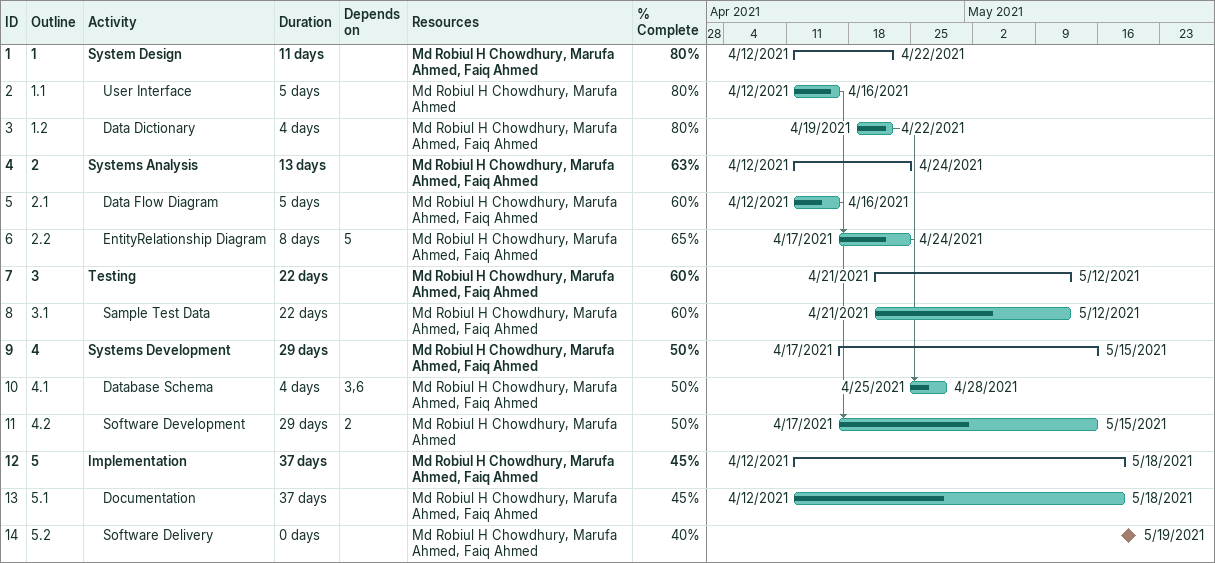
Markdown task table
| ID | WBS | Task | Duration | Start | Finish | Predecessors | Resources | % complete |
|---|---|---|---|---|---|---|---|---|
| 1 | 1 | **System Design** | 11d | 2021-04-12 | 2021-04-22 |  | Md Robiul H Chowdhury, Marufa Ahmed, Faiq Ahmed | 80 |
| 2 | 1.1 | User Interface | 5d | 2021-04-12 | 2021-04-16 |  | Md Robiul H Chowdhury, Marufa Ahmed | 80 |
| 3 | 1.2 | Data Dictionary | 4d | 2021-04-19 | 2021-04-22 |  | Md Robiul H Chowdhury, Marufa Ahmed, Faiq Ahmed | 80 |
| 4 | 2 | **Systems Analysis** | 13d | 2021-04-12 | 2021-04-24 |  | Md Robiul H Chowdhury, Marufa Ahmed, Faiq Ahmed | 63 |
| 5 | 2.1 | Data Flow Diagram | 5d | 2021-04-12 | 2021-04-16 |  | Md Robiul H Chowdhury, Marufa Ahmed, Faiq Ahmed | 60 |
| 6 | 2.2 | EntityRelationship Diagram | 8d | 2021-04-17 | 2021-04-24 | 5 | Md Robiul H Chowdhury, Marufa Ahmed, Faiq Ahmed | 65 |
| 7 | 3 | **Testing** | 22d | 2021-04-21 | 2021-05-12 |  | Md Robiul H Chowdhury, Marufa Ahmed, Faiq Ahmed | 60 |
| 8 | 3.1 | Sample Test Data | 22d | 2021-04-21 | 2021-05-12 |  | Md Robiul H Chowdhury, Marufa Ahmed, Faiq Ahmed | 60 |
| 9 | 4 | **Systems Development** | 29d | 2021-04-17 | 2021-05-15 |  | Md Robiul H Chowdhury, Marufa Ahmed, Faiq Ahmed | 50 |
| 10 | 4.1 | Database Schema | 4d | 2021-04-25 | 2021-04-28 | 3, 6 | Md Robiul H Chowdhury, Marufa Ahmed, Faiq Ahmed | 50 |
| 11 | 4.2 | Software Development | 29d | 2021-04-17 | 2021-05-15 | 2 | Md Robiul H Chowdhury, Marufa Ahmed | 50 |
| 12 | 5 | **Implementation** | 37d | 2021-04-12 | 2021-05-18 |  | Md Robiul H Chowdhury, Marufa Ahmed, Faiq Ahmed | 45 |
| 13 | 5.1 | Documentation | 37d | 2021-04-12 | 2021-05-18 |  | Md Robiul H Chowdhury, Marufa Ahmed, Faiq Ahmed | 45 |
| 14 | 5.2 | Software Delivery | 0d | 2021-05-19 | 2021-05-19 |  | Md Robiul H Chowdhury, Marufa Ahmed, Faiq Ahmed | 40 |
